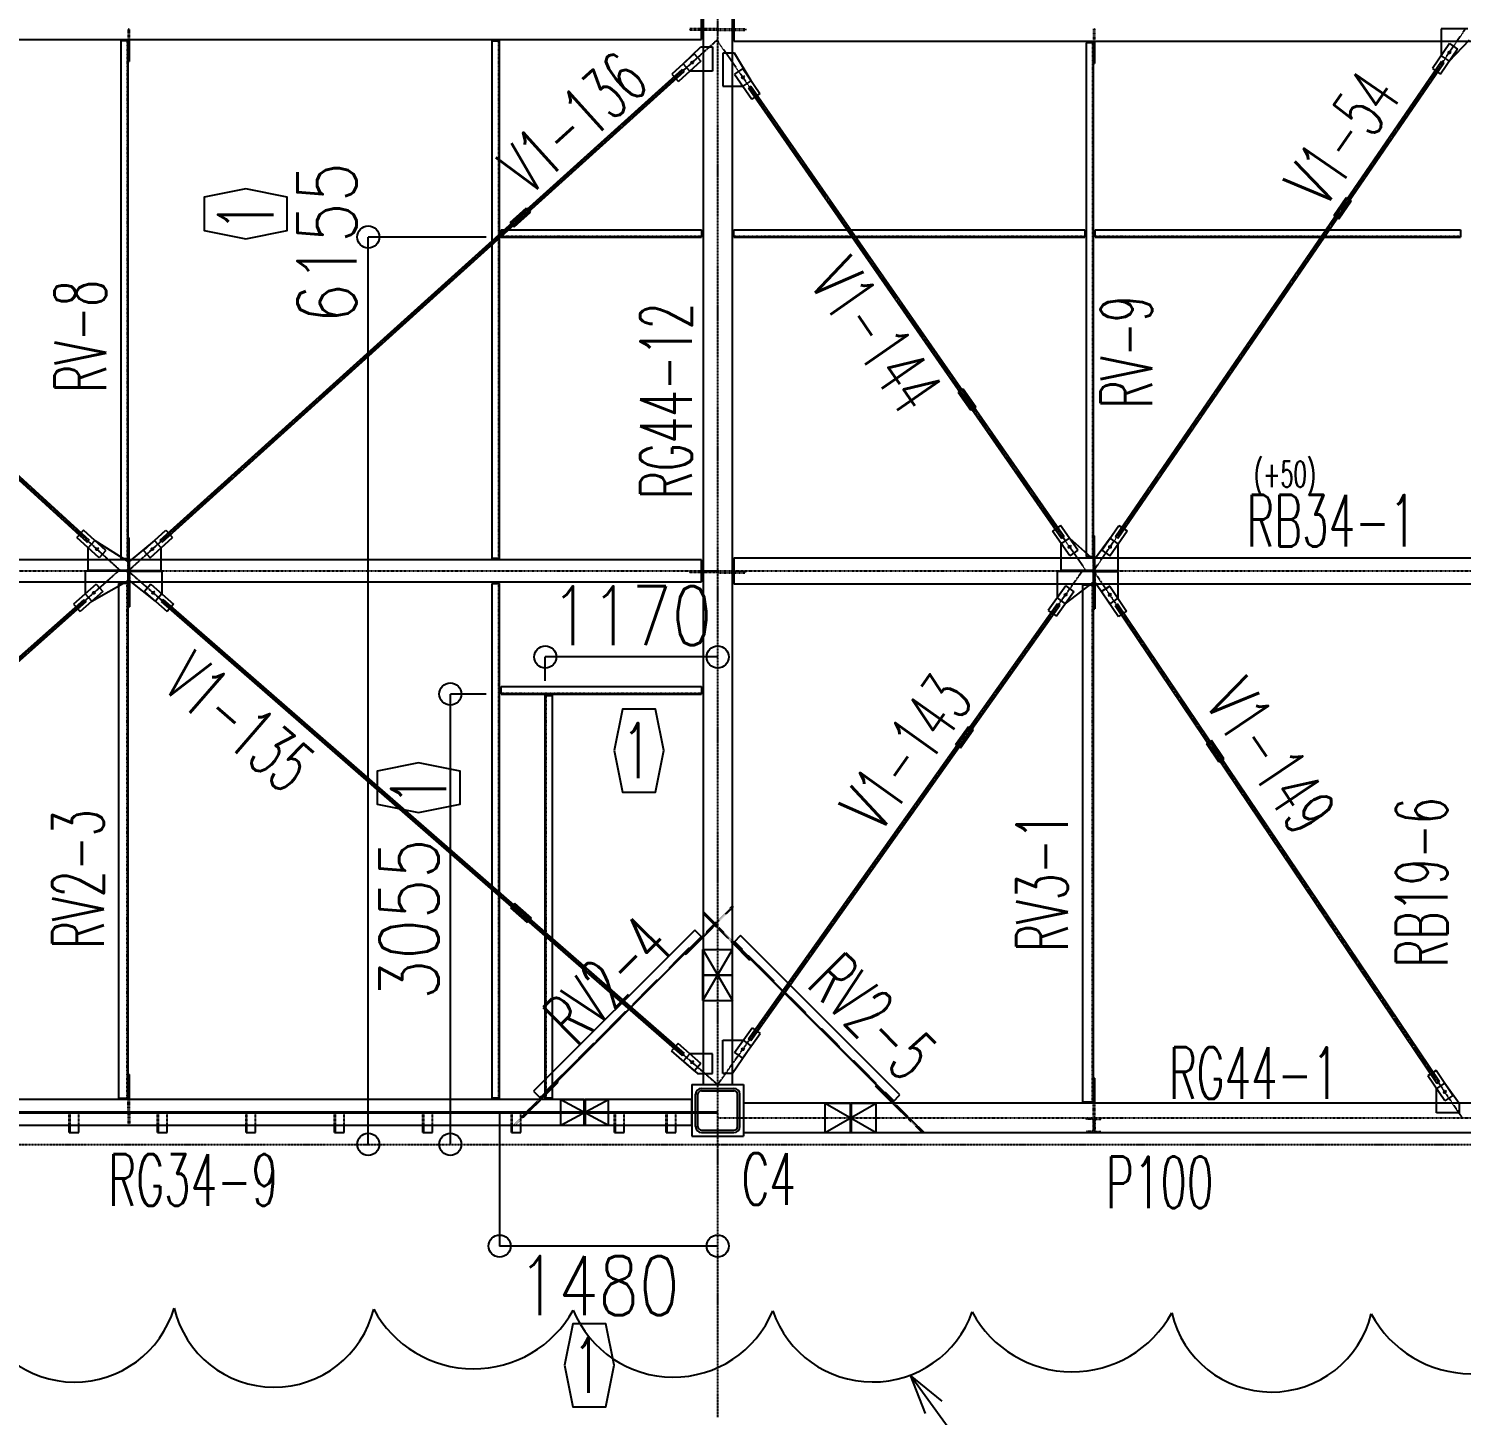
# Model space of a CAD drawing. Header units: millimetres. Extents: x -87051 to 180003, y -2961 to 97158.
# Drawn here: x 126189 to 135909, y 16512 to 25919 of the extents above; entities that cross this region are included whole.
import ezdxf
from ezdxf.enums import TextEntityAlignment as Align

# ---------------------------------------------------------------- set-up
doc = ezdxf.new("R2010")
doc.units = ezdxf.units.MM
doc.header["$LTSCALE"] = 0.2
doc.linetypes.add('CENTER', pattern=[2, 1.25, -0.25, 0.25, -0.25])
doc.linetypes.add('HIDDEN', pattern=[0.375, 0.25, -0.125])
doc.layers.add('梁側', color=7, linetype='Continuous')
doc.styles.get("Standard").update_dxf_attribs({"font": 'simplex.shx', "width": 0.8, "height": 700, "bigfont": 'extfont2.shx'})

msp = doc.modelspace()

# ---------------------------------------------------------------- linework, layer by layer
at = {"color": 8, "linetype": 'CENTER'}
for p, q in [((130863.9, 16500.6), (130863.9, 47350.6)), ((133413.9, 22240.6), (135938.9, 25920.6)), ((122863.9, 25846.1), (126813.9, 22240.6)), ((126863.9, 22240.6), (130863.9, 25846.1)), ((130863.9, 25833.6), (133363.9, 22240.6)), ((122863.9, 18755.6), (126798.9, 22240.6)), ((126863.9, 22240.6), (130863.9, 18755.6)), ((130863.9, 18755.6), (133338.9, 22240.6)), ((133413.9, 22240.6), (135914.4, 18530.1)), ((110913.9, 18350.6), (161113.9, 18350.6))]:
    msp.add_line(p, q, dxfattribs=at)
at = {"color": 8, "linetype": 'Continuous'}
for p, q in [((130764.4, 28695.6), (130764.4, 19501.4)), ((130963.4, 19501.4), (130963.4, 28695.6)), ((130754.4, 25846.1), (130754.4, 25995.1)), ((130973.4, 26007.6), (130973.4, 25833.6)), ((130764.4, 25917.9), (130754.4, 25917.9)), ((130764.4, 25908.9), (130754.4, 25908.9)), ((130963.4, 25917.6), (130973.4, 25917.6)), ((130963.4, 25908.6), (130973.4, 25908.6)), ((135953.9, 25917.6), (135771.5, 25917.6)), ((135771.5, 25917.6), (135771.5, 25735.9)), ((122973.4, 25846.1), (130754.4, 25846.1)), ((126863.9, 25836.1), (126813.9, 25836.1)), ((126813.9, 25836.1), (126813.9, 22325.1)), ((126863.9, 25846.1), (126863.9, 25836.1)), ((126863.9, 22325.1), (126863.9, 25836.1)), ((126863.9, 25836.1), (126863.9, 25696.1)), ((126869.9, 25846.1), (126869.9, 25836.1)), ((126869.9, 25836.1), (126869.9, 25696.1)), ((129333.9, 22325.1), (129333.9, 25836.1)), ((129333.9, 25836.1), (129383.9, 25836.1)), ((129383.9, 22325.1), (129383.9, 25836.1)), ((130630.5, 25680.9), (130749.4, 25796.1)), ((130749.4, 25796.1), (130829.4, 25796.1)), ((130829.4, 25796.1), (130829.4, 25631.1)), ((130973.4, 25833.6), (140954.4, 25833.6)), ((133413.9, 25823.6), (133363.9, 25823.6)), ((133363.9, 25823.6), (133363.9, 22337.6)), ((133413.9, 25833.6), (133413.9, 25823.6)), ((133413.9, 22337.6), (133413.9, 25823.6)), ((133413.9, 25823.6), (133413.9, 25683.6)), ((133419.9, 25833.6), (133419.9, 25823.6)), ((133419.9, 25823.6), (133419.9, 25683.6)), ((135828.1, 25818.4), (135712.1, 25649.3)), ((135883.3, 25780.5), (135767.4, 25611.4)), ((135837.4, 25768.2), (135817.4, 25748.2)), ((135817.4, 25758.2), (135837.4, 25758.2)), ((135826.8, 25698), (135963.9, 25843.6)), ((135827.4, 25768.2), (135827.4, 25748.2)), ((135828.1, 25818.4), (135883.3, 25780.5)), ((126863.9, 25696.1), (126869.9, 25696.1)), ((130704.8, 25747.8), (130552.5, 25610.6)), ((130749.6, 25698), (130597.4, 25560.8)), ((130675.4, 25631.1), (130630.5, 25680.9)), ((130700.1, 25699.4), (130680.1, 25679.4)), ((130680.1, 25689.4), (130700.1, 25689.4)), ((130690.1, 25699.4), (130690.1, 25679.4)), ((130704.8, 25747.8), (130749.6, 25698)), ((130898.4, 25753.6), (130898.4, 25528)), ((130978.4, 25753.6), (130898.4, 25753.6)), ((131090.7, 25566.3), (130978.4, 25753.6)), ((133413.9, 25683.6), (133419.9, 25683.6)), ((133562.4, 22474.7), (135773.9, 25697.9)), ((133578.8, 22463.4), (135790.4, 25686.6)), ((135771.5, 25735.9), (135826.8, 25698)), ((135773.9, 25697.9), (135790.4, 25686.6)), ((123090.5, 25625.7), (126586.3, 22434.8)), ((123104, 25640.5), (126599.8, 22449.6)), ((127080.8, 22449.6), (130624, 25643.3)), ((127094.2, 22434.7), (130637.3, 25628.5)), ((130552.5, 25610.6), (130597.4, 25560.8)), ((130624, 25643.3), (130637.3, 25628.5)), ((130829.4, 25631.1), (130675.4, 25631.1)), ((131033.6, 25648.4), (130978.6, 25610.1)), ((130978.6, 25610.1), (131095.7, 25441.8)), ((131044.7, 25598.2), (131024.7, 25578.2)), ((131024.7, 25588.2), (131044.7, 25588.2)), ((131033.6, 25648.4), (131150.7, 25480.1)), ((131034.7, 25598.2), (131034.7, 25578.2)), ((131035.7, 25528), (131090.7, 25566.3)), ((135712.1, 25649.3), (135767.4, 25611.4)), ((130898.4, 25528), (131035.7, 25528)), ((131088.6, 25528.2), (131072.1, 25516.8)), ((131072.1, 25516.8), (133196.9, 22463.1)), ((131088.6, 25528.2), (133213.3, 22474.5)), ((131150.7, 25480.1), (131095.7, 25441.8)), ((129456, 24604), (129567.4, 24704.4)), ((129567.4, 24704.4), (129594.2, 24674.7)), ((135043.6, 24651.1), (135128.4, 24774.8)), ((135076.6, 24628.5), (135161.4, 24752.2)), ((135128.4, 24774.8), (135161.4, 24752.2)), ((129456, 24604), (129482.8, 24574.3)), ((129482.8, 24574.3), (129594.2, 24674.7)), ((135043.6, 24651.1), (135076.6, 24628.5)), ((128492.6, 18350.6), (128492.6, 24505.6)), ((129293.9, 24505.6), (128492.6, 24505.6)), ((129393.9, 24555.6), (130754.4, 24555.6)), ((129393.9, 24505.6), (129393.9, 24555.6)), ((129393.9, 24505.6), (130754.4, 24505.6)), ((130754.4, 24555.6), (130754.4, 24505.6)), ((130973.4, 24555.6), (133353.9, 24555.6)), ((130973.4, 24505.6), (130973.4, 24555.6)), ((130973.4, 24505.6), (133353.9, 24505.6)), ((133353.9, 24555.6), (133353.9, 24505.6)), ((133423.9, 24555.6), (135903.9, 24555.6)), ((133423.9, 24505.6), (133423.9, 24555.6)), ((133423.9, 24505.6), (135903.9, 24505.6)), ((135903.9, 24555.6), (135903.9, 24505.6)), ((132528.5, 23476.2), (132495.7, 23453.4)), ((132495.7, 23453.4), (132581.3, 23330.3)), ((132528.5, 23476.2), (132614.2, 23353.1)), ((132614.2, 23353.1), (132581.3, 23330.3)), ((126560.2, 22517.5), (126515.1, 22468)), ((126666.5, 22329.8), (126515.1, 22468)), ((126711.6, 22379.3), (126560.2, 22517.5)), ((126863.9, 22325.1), (126863.9, 22465.1)), ((126863.9, 22465.1), (126869.9, 22465.1)), ((126869.9, 22325.1), (126869.9, 22465.1)), ((126968.5, 22380), (127120.7, 22517.2)), ((127013.3, 22330.2), (127165.6, 22467.5)), ((127120.7, 22517.2), (127165.6, 22467.5)), ((133189.8, 22549.5), (133134.8, 22511.2)), ((133251.9, 22343), (133134.8, 22511.2)), ((133306.9, 22381.2), (133189.8, 22549.5)), ((133194.7, 22425.1), (133249.7, 22463.3)), ((133196.9, 22463.1), (133213.3, 22474.5)), ((133249.7, 22463.3), (133413.9, 22317.6)), ((133413.9, 22337.6), (133413.9, 22477.6)), ((133413.9, 22477.6), (133419.9, 22477.6)), ((133419.9, 22337.6), (133419.9, 22477.6)), ((133526, 22463.2), (133419.9, 22317.6)), ((133469.4, 22380.8), (133585.4, 22549.8)), ((133524.7, 22342.9), (133640.7, 22511.9)), ((133581.3, 22425.3), (133526, 22463.2)), ((133578.8, 22463.4), (133562.4, 22474.7)), ((133585.4, 22549.8), (133640.7, 22511.9)), ((126586.3, 22434.8), (126599.8, 22449.6)), ((126592.6, 22397.2), (126637.8, 22446.7)), ((126592.6, 22243.4), (126592.6, 22397.2)), ((126637.8, 22446.7), (126863.9, 22305.1)), ((126662.1, 22398.3), (126642.1, 22378.3)), ((126642.1, 22388.3), (126662.1, 22388.3)), ((126652.1, 22398.3), (126652.1, 22378.3)), ((126711.6, 22379.3), (126666.5, 22329.8)), ((127042.8, 22446.9), (126869.9, 22305.1)), ((126968.5, 22380), (127013.3, 22330.2)), ((127038, 22398.6), (127018, 22378.6)), ((127018, 22388.6), (127038, 22388.6)), ((127028, 22398.6), (127028, 22378.6)), ((127087.6, 22397.2), (127042.8, 22446.9)), ((127094.2, 22434.7), (127080.8, 22449.6)), ((127087.6, 22243.4), (127087.6, 22397.2)), ((133194.7, 22243.6), (133194.7, 22425.1)), ((133260.8, 22413.1), (133240.8, 22393.1)), ((133240.8, 22403.1), (133260.8, 22403.1)), ((133250.8, 22413.1), (133250.8, 22393.1)), ((133306.9, 22381.2), (133251.9, 22343)), ((133469.4, 22380.8), (133524.7, 22342.9)), ((133535.3, 22413.1), (133515.3, 22393.1)), ((133515.3, 22403.1), (133535.3, 22403.1)), ((133525.3, 22413.1), (133525.3, 22393.1)), ((133581.3, 22243.6), (133581.3, 22425.3)), ((130754.4, 22315.1), (122973.4, 22315.1)), ((126813.9, 22325.1), (126863.9, 22325.1)), ((126863.9, 22315.1), (126863.9, 22325.1)), ((126863.9, 22305.1), (126863.9, 22253.4)), ((126869.9, 22315.1), (126869.9, 22325.1)), ((126869.9, 22305.1), (126869.9, 22253.4)), ((129383.9, 22325.1), (129333.9, 22325.1)), ((130754.4, 22166.1), (130754.4, 22315.1)), ((130973.4, 22327.6), (130973.4, 22153.6)), ((140954.4, 22327.6), (130973.4, 22327.6)), ((133363.9, 22337.6), (133413.9, 22337.6)), ((133413.9, 22327.6), (133413.9, 22337.6)), ((133413.9, 22317.6), (133413.9, 22253.6)), ((133419.9, 22327.6), (133419.9, 22337.6)), ((133419.9, 22317.6), (133419.9, 22253.6)), ((122973.4, 22166.1), (130754.4, 22166.1)), ((126853.9, 22237.9), (126572.3, 22237.9)), ((126572.3, 22237.9), (126572.3, 22084.7)), ((126853.9, 22243.4), (126592.6, 22243.4)), ((126616.7, 22034.5), (126863.9, 22176.1)), ((126853.9, 22243.4), (126863.9, 22253.4)), ((126853.9, 22237.9), (126863.9, 22227.9)), ((126863.9, 22176.1), (126863.9, 22227.9)), ((126863.9, 22166.1), (126863.9, 22156.1)), ((126879.9, 22243.4), (126869.9, 22253.4)), ((126882.9, 22237.9), (126872.9, 22227.9)), ((126872.9, 22176.1), (126872.9, 22227.9)), ((127049.2, 22034.7), (126872.9, 22176.1)), ((126872.9, 22166.1), (126872.9, 22156.1)), ((126879.9, 22243.4), (127087.6, 22243.4)), ((126882.9, 22237.9), (127093.2, 22237.9)), ((127093.2, 22237.9), (127093.2, 22085.2)), ((130764.4, 22237.9), (130754.4, 22237.9)), ((130764.4, 22228.9), (130754.4, 22228.9)), ((130963.4, 22237.6), (130973.4, 22237.6)), ((130963.4, 22228.6), (130973.4, 22228.6)), ((133403.9, 22237.6), (133167.4, 22237.6)), ((133167.4, 22237.6), (133167.4, 22057)), ((133403.9, 22243.6), (133194.7, 22243.6)), ((133222, 22018.2), (133413.9, 22163.6)), ((133403.9, 22243.6), (133413.9, 22253.6)), ((133403.9, 22237.6), (133413.9, 22227.6)), ((133413.9, 22163.6), (133413.9, 22227.6)), ((133429.9, 22243.6), (133419.9, 22253.6)), ((133432.9, 22237.6), (133422.9, 22227.6)), ((133422.9, 22163.6), (133422.9, 22227.6)), ((133523.6, 22017.9), (133422.9, 22163.6)), ((133429.9, 22243.6), (133581.3, 22243.6)), ((133432.9, 22237.6), (133579.1, 22237.6)), ((133579.1, 22237.6), (133579.1, 22055.3)), ((126647.2, 22151), (126493.7, 22015.1)), ((126691.6, 22100.8), (126538.1, 21964.9)), ((126572.3, 22084.7), (126616.7, 22034.5)), ((126641.9, 22102.8), (126621.9, 22082.8)), ((126621.9, 22092.8), (126641.9, 22092.8)), ((126631.9, 22102.8), (126631.9, 22082.8)), ((126647.2, 22151), (126691.6, 22100.8)), ((126863.9, 22156.1), (126798.9, 22156.1)), ((126798.9, 22156.1), (126798.9, 18664.6)), ((126863.9, 18664.6), (126863.9, 22156.1)), ((126863.9, 22156.1), (126863.9, 21996.1)), ((126872.9, 22156.1), (126872.9, 21996.1)), ((127017.8, 22150.9), (126973.8, 22100.4)), ((126973.8, 22100.4), (127128.4, 21965.7)), ((127017.8, 22150.9), (127172.4, 22016.2)), ((127043.5, 22102.8), (127023.5, 22082.8)), ((127023.5, 22092.8), (127043.5, 22092.8)), ((127033.5, 22102.8), (127033.5, 22082.8)), ((127093.2, 22085.2), (127049.2, 22034.7)), ((129333.9, 18664.6), (129333.9, 22156.1)), ((129333.9, 22156.1), (129383.9, 22156.1)), ((129383.9, 18664.6), (129383.9, 22156.1)), ((130973.4, 22153.6), (140954.4, 22153.6)), ((133225.3, 22138.5), (133106.6, 21971.4)), ((133279.9, 22099.7), (133161.2, 21932.6)), ((133233.7, 22088.4), (133213.7, 22068.4)), ((133213.7, 22078.4), (133233.7, 22078.4)), ((133223.7, 22088.4), (133223.7, 22068.4)), ((133225.3, 22138.5), (133279.9, 22099.7)), ((133413.9, 22143.6), (133338.9, 22143.6)), ((133338.9, 22143.6), (133338.9, 18639.6)), ((133413.9, 22153.6), (133413.9, 22143.6)), ((133413.9, 18639.6), (133413.9, 22143.6)), ((133413.9, 22143.6), (133413.9, 21983.6)), ((133422.9, 22153.6), (133422.9, 22143.6)), ((133422.9, 22143.6), (133422.9, 21983.6)), ((133523.3, 22138.3), (133467.7, 22100.8)), ((133467.7, 22100.8), (133582.3, 21930.8)), ((133533.4, 22088.1), (133513.4, 22068.1)), ((133513.4, 22078.1), (133533.4, 22078.1)), ((133523.3, 22138.3), (133637.8, 21968.3)), ((133523.4, 22088.1), (133523.4, 22068.1)), ((123091.6, 18970.6), (126565.4, 22047.2)), ((123104.8, 18955.7), (126578.7, 22032.2)), ((126493.7, 22015.1), (126538.1, 21964.9)), ((126565.4, 22047.2), (126578.7, 22032.2)), ((126863.9, 21996.1), (126872.9, 21996.1)), ((127100.4, 22047.8), (127087.3, 22032.7)), ((127087.3, 22032.7), (130622.8, 18952.4)), ((127100.4, 22047.8), (130636, 18967.5)), ((127172.4, 22016.2), (127128.4, 21965.7)), ((131072.9, 19067.1), (133169.2, 22018.9)), ((131089.2, 19055.6), (133185.5, 22007.4)), ((133106.6, 21971.4), (133161.2, 21932.6)), ((133167.4, 22057), (133222, 22018.2)), ((133169.2, 22018.9), (133185.5, 22007.4)), ((133413.9, 21983.6), (133422.9, 21983.6)), ((133579.1, 22055.3), (133523.6, 22017.9)), ((133576.4, 22017.3), (133559.8, 22006.1)), ((133559.8, 22006.1), (135743.5, 18765.8)), ((133576.4, 22017.3), (135760.1, 18777)), ((133637.8, 21968.3), (133582.3, 21930.8)), ((130863.9, 21657), (129693.9, 21657)), ((129693.9, 21495.6), (129693.9, 21657)), ((129049.9, 18350.6), (129049.9, 21405.6)), ((129293.9, 21405.6), (129049.9, 21405.6)), ((129393.9, 21455.6), (130754.4, 21455.6)), ((129393.9, 21405.6), (129393.9, 21455.6)), ((129393.9, 21405.6), (130754.4, 21405.6)), ((129693.9, 18664.6), (129693.9, 21395.6)), ((129693.9, 21395.6), (129743.9, 21395.6)), ((129743.9, 18664.6), (129743.9, 21395.6)), ((130754.4, 21455.6), (130754.4, 21405.6)), ((132477.7, 21062.5), (132564.5, 21184.8)), ((132510.3, 21039.4), (132597.2, 21161.7)), ((132564.5, 21184.8), (132597.2, 21161.7)), ((132477.7, 21062.5), (132510.3, 21039.4)), ((134213.9, 21089.3), (134180.7, 21067)), ((134264.5, 20942.6), (134180.7, 21067)), ((134297.7, 20964.9), (134213.9, 21089.3)), ((134297.7, 20964.9), (134264.5, 20942.6)), ((129484.1, 19984.3), (129457.8, 19954.1)), ((129457.8, 19954.1), (129570.9, 19855.6)), ((129484.1, 19984.3), (129597.2, 19885.7)), ((129597.2, 19885.7), (129570.9, 19855.6)), ((130708.4, 19804.1), (129614.9, 18710.6)), ((129660.9, 18664.6), (130754.4, 19758.1)), ((130754.4, 19758.1), (130641.2, 19645)), ((130760.8, 19751.8), (130647.6, 19638.6)), ((130754.4, 19758.1), (130708.4, 19804.1)), ((130764.4, 19768.1), (130754.4, 19758.1)), ((130764.4, 19755.4), (130760.8, 19751.8)), ((131019.3, 19766.6), (130973.4, 19720.6)), ((132100.3, 18685.6), (131019.3, 19766.6)), ((130641.2, 19645), (130647.6, 19638.6)), ((130763.9, 19671.4), (130963.9, 19671.4)), ((130763.9, 19326.4), (130763.9, 19671.4)), ((130763.9, 19326.4), (130963.9, 19671.4)), ((130763.9, 19671.4), (130963.9, 19326.4)), ((130963.4, 19730.6), (130973.4, 19720.6)), ((130963.4, 19717.9), (130967, 19714.3)), ((130963.9, 19326.4), (130963.9, 19671.4)), ((130967, 19714.3), (131080.2, 19601.1)), ((130973.4, 19720.6), (132054.4, 18639.6)), ((130973.4, 19720.6), (131086.5, 19607.5)), ((131086.5, 19607.5), (131080.2, 19601.1)), ((130764.4, 19501.4), (130963.4, 19501.4)), ((130963.4, 19496.4), (130764.4, 19496.4)), ((130764.4, 19496.4), (130764.4, 18755.6)), ((130963.4, 18755.6), (130963.4, 19496.4)), ((130763.9, 19326.4), (130963.9, 19326.4)), ((130898.4, 18830.6), (130898.4, 19056.3)), ((130898.4, 19056.3), (131036.3, 19056.3)), ((130978.4, 18974.8), (131097.1, 19141.9)), ((131033.1, 18936), (131151.8, 19103.1)), ((131036.3, 19056.3), (131091, 19017.5)), ((131089.2, 19055.6), (131072.9, 19067.1)), ((131097.1, 19141.9), (131151.8, 19103.1)), ((130594.9, 19034.4), (130550.8, 18983.9)), ((130705.4, 18849.3), (130550.8, 18983.9)), ((130749.4, 18899.8), (130594.9, 19034.4)), ((130622.8, 18952.4), (130636, 18967.5)), ((130674, 18965.5), (130630, 18914.9)), ((130829.4, 18965.5), (130674, 18965.5)), ((130829.4, 18830.6), (130829.4, 18965.5)), ((131091, 19017.5), (130963.4, 18830.6)), ((130978.4, 18974.8), (131033.1, 18936)), ((131044.7, 19006.1), (131024.7, 18986.1)), ((131024.7, 18996.1), (131044.7, 18996.1)), ((131034.7, 19006.1), (131034.7, 18986.1)), ((130630, 18914.9), (130726.8, 18830.6)), ((130699.7, 18917.4), (130679.7, 18897.4)), ((130679.7, 18907.4), (130699.7, 18907.4)), ((130689.7, 18917.4), (130689.7, 18897.4)), ((130749.4, 18899.8), (130705.4, 18849.3)), ((126863.9, 18664.6), (126863.9, 18824.6)), ((126863.9, 18824.6), (126872.9, 18824.6)), ((126872.9, 18664.6), (126872.9, 18824.6)), ((129660.9, 18664.6), (129774, 18777.8)), ((129667.3, 18658.3), (129780.4, 18771.4)), ((129774, 18777.8), (129780.4, 18771.4)), ((130726.8, 18830.6), (130829.4, 18830.6)), ((130963.4, 18830.6), (130898.4, 18830.6)), ((133413.9, 18639.6), (133413.9, 18799.6)), ((133413.9, 18799.6), (133422.9, 18799.6)), ((133422.9, 18639.6), (133422.9, 18799.6)), ((135737.6, 18852.4), (135682.1, 18814.9)), ((135796.6, 18644.9), (135682.1, 18814.9)), ((135852.2, 18682.3), (135737.6, 18852.4)), ((135740.7, 18727.8), (135796.3, 18765.3)), ((135743.5, 18765.8), (135760.1, 18777)), ((135796.3, 18765.3), (135894.4, 18629.6)), ((126798.9, 18664.6), (126863.9, 18664.6)), ((126863.9, 18654.6), (126863.9, 18664.6)), ((126872.9, 18654.6), (126872.9, 18664.6)), ((129383.9, 18664.6), (129333.9, 18664.6)), ((129614.9, 18710.6), (129660.9, 18664.6)), ((129650.9, 18654.6), (129660.9, 18664.6)), ((129743.9, 18664.6), (129693.9, 18664.6)), ((130688.9, 18755.6), (131038.9, 18755.6)), ((130688.9, 18755.6), (130688.9, 18405.6)), ((130713.9, 18470.6), (130713.9, 18690.6)), ((130729.9, 18470.6), (130729.9, 18690.6)), ((130753.9, 18730.6), (130973.9, 18730.6)), ((130753.9, 18714.6), (130973.9, 18714.6)), ((130764.4, 18755.6), (130963.4, 18755.6)), ((130997.9, 18470.6), (130997.9, 18690.6)), ((131013.9, 18470.6), (131013.9, 18690.6)), ((131038.9, 18755.6), (131038.9, 18405.6)), ((131941.2, 18752.8), (131934.9, 18746.4)), ((132048, 18633.3), (131934.9, 18746.4)), ((132054.4, 18639.6), (131941.2, 18752.8)), ((132054.4, 18639.6), (132100.3, 18685.6)), ((135740.7, 18564.6), (135740.7, 18727.8)), ((135806.5, 18715.1), (135786.5, 18695.1)), ((135786.5, 18705.1), (135806.5, 18705.1)), ((135796.5, 18715.1), (135796.5, 18695.1)), ((135852.2, 18682.3), (135796.6, 18644.9)), ((122863.9, 18570.6), (130863.9, 18570.6)), ((129958.9, 18654.6), (123768.9, 18654.6)), ((129663.6, 18654.6), (129667.3, 18658.3)), ((129798.9, 18655.1), (130123.9, 18655.1)), ((129798.9, 18480.1), (129798.9, 18655.1)), ((129798.9, 18480.1), (130123.9, 18655.1)), ((129798.9, 18655.1), (130123.9, 18480.1)), ((129958.9, 18480.6), (129958.9, 18654.6)), ((129963.9, 18654.6), (129963.9, 18480.6)), ((130688.9, 18654.6), (129963.9, 18654.6)), ((130123.9, 18480.1), (130123.9, 18655.1)), ((130688.9, 18480.6), (130688.9, 18654.6)), ((131038.9, 18629.6), (131038.9, 18430.6)), ((131763.9, 18629.6), (131038.9, 18629.6)), ((131593.9, 18630.1), (131938.9, 18630.1)), ((131593.9, 18430.1), (131593.9, 18630.1)), ((131593.9, 18430.1), (131938.9, 18630.1)), ((131593.9, 18630.1), (131938.9, 18430.1)), ((131763.9, 18430.6), (131763.9, 18629.6)), ((131768.9, 18629.6), (131768.9, 18430.6)), ((140158.9, 18629.6), (131768.9, 18629.6)), ((131938.9, 18430.1), (131938.9, 18630.1)), ((132051.7, 18629.6), (132048, 18633.3)), ((132064.4, 18629.6), (132054.4, 18639.6)), ((133338.9, 18639.6), (133413.9, 18639.6)), ((133413.9, 18629.6), (133413.9, 18639.6)), ((133422.9, 18629.6), (133422.9, 18639.6)), ((135894.4, 18629.6), (135894.4, 18564.6)), ((122863.9, 18564.6), (130863.9, 18564.6)), ((123768.9, 18480.6), (129958.9, 18480.6)), ((126463.9, 18430.6), (126463.9, 18480.6)), ((126469.9, 18430.6), (126469.9, 18480.6)), ((126528.9, 18430.6), (126528.9, 18480.6)), ((127063.9, 18430.6), (127063.9, 18480.6)), ((127069.9, 18430.6), (127069.9, 18480.6)), ((127128.9, 18430.6), (127128.9, 18480.6)), ((127663.9, 18430.6), (127663.9, 18480.6)), ((127669.9, 18430.6), (127669.9, 18480.6)), ((127728.9, 18430.6), (127728.9, 18480.6)), ((128263.9, 18430.6), (128263.9, 18480.6)), ((128269.9, 18430.6), (128269.9, 18480.6)), ((128328.9, 18430.6), (128328.9, 18480.6)), ((128863.9, 18430.6), (128863.9, 18480.6)), ((128869.9, 18430.6), (128869.9, 18480.6)), ((128928.9, 18430.6), (128928.9, 18480.6)), ((129383.9, 18564.6), (129383.9, 17660.6)), ((129463.9, 18430.6), (129463.9, 18480.6)), ((129469.9, 18430.6), (129469.9, 18480.6)), ((129528.9, 18430.6), (129528.9, 18480.6)), ((129798.9, 18480.1), (130123.9, 18480.1)), ((129963.9, 18480.6), (130688.9, 18480.6)), ((130163.9, 18430.6), (130163.9, 18480.6)), ((130169.9, 18430.6), (130169.9, 18480.6)), ((130228.9, 18430.6), (130228.9, 18480.6)), ((130513.9, 18430.6), (130513.9, 18480.6)), ((130519.9, 18430.6), (130519.9, 18480.6)), ((130578.9, 18430.6), (130578.9, 18480.6)), ((135894.4, 18564.6), (135740.7, 18564.6)), ((126463.9, 18430.6), (126528.9, 18430.6)), ((127063.9, 18430.6), (127128.9, 18430.6)), ((127663.9, 18430.6), (127728.9, 18430.6)), ((128263.9, 18430.6), (128328.9, 18430.6)), ((128863.9, 18430.6), (128928.9, 18430.6)), ((129463.9, 18430.6), (129528.9, 18430.6)), ((130163.9, 18430.6), (130228.9, 18430.6)), ((130513.9, 18430.6), (130578.9, 18430.6)), ((130688.9, 18405.6), (131038.9, 18405.6)), ((130753.9, 18446.6), (130973.9, 18446.6)), ((130753.9, 18430.6), (130973.9, 18430.6)), ((131038.9, 18430.6), (131763.9, 18430.6)), ((131593.9, 18430.1), (131938.9, 18430.1)), ((131768.9, 18430.6), (140158.9, 18430.6)), ((130863.9, 17660.6), (129383.9, 17660.6)), ((132387.4, 16609.3), (132169.5, 16785.2)), ((132169.5, 16785.2), (132270.3, 16523.9)), ((133083.7, 15531.2), (132169.5, 16785.2))]:
    msp.add_line(p, q, dxfattribs=at)
at = {"color": 8, "linetype": 'HIDDEN'}
for p, q in [((126863.9, 25917.9), (126863.9, 25846.1)), ((126863.9, 25917.9), (126869.9, 25917.9)), ((126869.9, 25917.9), (126869.9, 25846.1)), ((130754.4, 25917.9), (130674.4, 25917.9)), ((130674.4, 25917.9), (130674.4, 25908.9)), ((130754.4, 25908.9), (130674.4, 25908.9)), ((130859.9, 25917.9), (130764.4, 25917.9)), ((130859.9, 25908.9), (130764.4, 25908.9)), ((130859.9, 25917.9), (130859.9, 25908.9)), ((130867.9, 25917.6), (130963.4, 25917.6)), ((130867.9, 25917.6), (130867.9, 25908.6)), ((130867.9, 25908.6), (130963.4, 25908.6)), ((130973.4, 25917.6), (131053.4, 25917.6)), ((130973.4, 25908.6), (131053.4, 25908.6)), ((131053.4, 25917.6), (131053.4, 25908.6)), ((133413.9, 25917.6), (133413.9, 25833.6)), ((133413.9, 25917.6), (133419.9, 25917.6)), ((133419.9, 25917.6), (133419.9, 25833.6)), ((126858.9, 22325.1), (126858.9, 25836.1)), ((129378.9, 22325.1), (129378.9, 25836.1)), ((133408.9, 22337.6), (133408.9, 25823.6)), ((129393.9, 24510.6), (130754.4, 24510.6)), ((130973.4, 24510.6), (133353.9, 24510.6)), ((133423.9, 24510.6), (135903.9, 24510.6)), ((126863.9, 22243.4), (126863.9, 22315.1)), ((126869.9, 22243.4), (126869.9, 22315.1)), ((133413.9, 22243.6), (133413.9, 22327.6)), ((133419.9, 22243.6), (133419.9, 22327.6)), ((122863.9, 22240.6), (130863.9, 22240.6)), ((126863.9, 22243.4), (126869.9, 22243.4)), ((126863.9, 22237.9), (126863.9, 22166.1)), ((126863.9, 22237.9), (126872.9, 22237.9)), ((126872.9, 22237.9), (126872.9, 22166.1)), ((130754.4, 22237.9), (130674.4, 22237.9)), ((130674.4, 22237.9), (130674.4, 22228.9)), ((130754.4, 22228.9), (130674.4, 22228.9)), ((130859.9, 22237.9), (130764.4, 22237.9)), ((130859.9, 22228.9), (130764.4, 22228.9)), ((130859.9, 22237.9), (130859.9, 22228.9)), ((130863.9, 22240.6), (141063.9, 22240.6)), ((130867.9, 22237.6), (130963.4, 22237.6)), ((130867.9, 22237.6), (130867.9, 22228.6)), ((130867.9, 22228.6), (130963.4, 22228.6)), ((130973.4, 22237.6), (131053.4, 22237.6)), ((130973.4, 22228.6), (131053.4, 22228.6)), ((131053.4, 22237.6), (131053.4, 22228.6)), ((133413.9, 22243.6), (133419.9, 22243.6)), ((133413.9, 22237.6), (133413.9, 22153.6)), ((133413.9, 22237.6), (133422.9, 22237.6)), ((133422.9, 22237.6), (133422.9, 22153.6)), ((126857.4, 18664.6), (126857.4, 22156.1)), ((129378.9, 18664.6), (129378.9, 22156.1)), ((133406.4, 18639.6), (133406.4, 22143.6)), ((129393.9, 21410.6), (130754.4, 21410.6)), ((129698.9, 18664.6), (129698.9, 21395.6)), ((130859.9, 19834.1), (130764.4, 19929.6)), ((130764.4, 19929.6), (130764.4, 19916.9)), ((130867.9, 19871.6), (130963.4, 19967.1)), ((130867.9, 19858.9), (130963.4, 19954.4)), ((130963.4, 19967.1), (130963.4, 19954.4)), ((130859.9, 19821.4), (130764.4, 19916.9)), ((130853.5, 19857.2), (130764.4, 19768.1)), ((130859.9, 19850.9), (130764.4, 19755.4)), ((130853.5, 19857.2), (130859.9, 19850.9)), ((130859.9, 19834.1), (130859.9, 19821.4)), ((130867.9, 19871.6), (130867.9, 19858.9)), ((129656.3, 18669.2), (130749.8, 19762.7)), ((130874.2, 19819.7), (130867.9, 19813.4)), ((130867.9, 19813.4), (130963.4, 19717.9)), ((130874.2, 19819.7), (130963.4, 19730.6)), ((130978, 19725.2), (132059, 18644.2)), ((122863.9, 18567.6), (130863.9, 18567.6)), ((126863.9, 18570.6), (126863.9, 18654.6)), ((126863.9, 18570.6), (126872.9, 18570.6)), ((126872.9, 18570.6), (126872.9, 18654.6)), ((129573.3, 18577), (129650.9, 18654.6)), ((129573.3, 18577), (129579.6, 18570.6)), ((129579.6, 18570.6), (129663.6, 18654.6)), ((132147.2, 18534.1), (132051.7, 18629.6)), ((132153.5, 18540.5), (132064.4, 18629.6)), ((133413.9, 18534.1), (133413.9, 18629.6)), ((133422.9, 18534.1), (133422.9, 18629.6)), ((126463.9, 18480.6), (126463.9, 18564.6)), ((126469.9, 18480.6), (126469.9, 18564.6)), ((126528.9, 18480.6), (126528.9, 18564.6)), ((126863.9, 18564.6), (126863.9, 18480.6)), ((126863.9, 18564.6), (126872.9, 18564.6)), ((126863.9, 18480.6), (126872.9, 18480.6)), ((126872.9, 18564.6), (126872.9, 18480.6)), ((127063.9, 18480.6), (127063.9, 18564.6)), ((127069.9, 18480.6), (127069.9, 18564.6)), ((127128.9, 18480.6), (127128.9, 18564.6)), ((127663.9, 18480.6), (127663.9, 18564.6)), ((127669.9, 18480.6), (127669.9, 18564.6)), ((127728.9, 18480.6), (127728.9, 18564.6)), ((128263.9, 18480.6), (128263.9, 18564.6)), ((128269.9, 18480.6), (128269.9, 18564.6)), ((128328.9, 18480.6), (128328.9, 18564.6)), ((128863.9, 18480.6), (128863.9, 18564.6)), ((128869.9, 18480.6), (128869.9, 18564.6)), ((128928.9, 18480.6), (128928.9, 18564.6)), ((129463.9, 18480.6), (129463.9, 18564.6)), ((129469.9, 18480.6), (129469.9, 18564.6)), ((129560.9, 18564.6), (129476.9, 18480.6)), ((129476.9, 18480.6), (129489.6, 18480.6)), ((129573.6, 18564.6), (129489.6, 18480.6)), ((129528.9, 18480.6), (129528.9, 18564.6)), ((129560.9, 18564.6), (129573.6, 18564.6)), ((130163.9, 18480.6), (130163.9, 18564.6)), ((130169.9, 18480.6), (130169.9, 18564.6)), ((130228.9, 18480.6), (130228.9, 18564.6)), ((130513.9, 18480.6), (130513.9, 18564.6)), ((130519.9, 18480.6), (130519.9, 18564.6)), ((130578.9, 18480.6), (130578.9, 18564.6)), ((130863.9, 18530.1), (141063.9, 18530.1)), ((132153.5, 18540.5), (132147.2, 18534.1)), ((132155.2, 18526.1), (132250.7, 18430.6)), ((132167.9, 18526.1), (132155.2, 18526.1)), ((132167.9, 18526.1), (132263.4, 18430.6)), ((133363.9, 18530.6), (133463.9, 18530.6)), ((133363.9, 18522.6), (133363.9, 18530.6)), ((133402.9, 18522.6), (133363.9, 18522.6)), ((133410.9, 18514.6), (133410.9, 18446.6)), ((133413.9, 18534.1), (133422.9, 18534.1)), ((133413.9, 18526.1), (133413.9, 18430.6)), ((133413.9, 18526.1), (133422.9, 18526.1)), ((133416.9, 18514.6), (133416.9, 18446.6)), ((133422.9, 18526.1), (133422.9, 18430.6)), ((133424.9, 18522.6), (133463.9, 18522.6)), ((133463.9, 18522.6), (133463.9, 18530.6)), ((132263.4, 18430.6), (132250.7, 18430.6)), ((133363.9, 18438.6), (133363.9, 18430.6)), ((133402.9, 18438.6), (133363.9, 18438.6)), ((133363.9, 18430.6), (133463.9, 18430.6)), ((133413.9, 18430.6), (133422.9, 18430.6)), ((133424.9, 18438.6), (133463.9, 18438.6)), ((133463.9, 18438.6), (133463.9, 18430.6))]:
    msp.add_line(p, q, dxfattribs=at)
at = {"color": 8, "linetype": 'Continuous'}
for centre, radius in [((135827.4, 25758.2), 6.7), ((130690.1, 25689.4), 6.7), ((131034.7, 25588.2), 6.7), ((128492.6, 24505.6), 75), ((126652.1, 22388.3), 6.7), ((127028, 22388.6), 6.7), ((133250.8, 22403.1), 6.7), ((133525.3, 22403.1), 6.7), ((126631.9, 22092.8), 6.7), ((127033.5, 22092.8), 6.7), ((133223.7, 22078.4), 6.7), ((133523.4, 22078.1), 6.7), ((129693.9, 21657), 75), ((130863.9, 21657), 75), ((129049.9, 21405.6), 75), ((131034.7, 18996.1), 6.7), ((130689.7, 18907.4), 6.7), ((135796.5, 18705.1), 6.7), ((128492.6, 18350.6), 75), ((129049.9, 18350.6), 75), ((129383.9, 17660.6), 75), ((130863.9, 17660.6), 75)]:
    msp.add_circle(centre, radius, dxfattribs=at)
for centre, radius, start, end in [((130753.9, 18690.6), 40, 90, 180), ((130753.9, 18690.6), 24, 90, 180), ((130973.9, 18690.6), 40, 0, 90), ((130973.9, 18690.6), 24, 0, 90), ((130753.9, 18470.6), 40, 180, 270), ((130753.9, 18470.6), 24, 180, 270), ((130973.9, 18470.6), 40, 270, 0), ((130973.9, 18470.6), 24, 270, 0), ((126500.6, 17443.8), 705.9, 196.22051, 343.22051), ((127854, 17399.2), 696, 193.22051, 346.22051), ((129208.6, 17597.6), 770.1, 208.22051, 331.22051), ((130561.7, 17503.8), 732.6, 202.22051, 337.22051), ((131915.1, 17456.6), 718, 199.22051, 340.22051), ((133269.3, 17577.8), 770.1, 208.22051, 331.22051), ((134621.9, 17366.2), 696, 193.22051, 346.22051), ((135976.5, 17564.6), 770.1, 208.22051, 331.22051)]:
    msp.add_arc(centre, radius, start, end, dxfattribs=at)
at = {"color": 8, "linetype": 'HIDDEN'}
for centre, start, end in [((133402.9, 18514.6), 0, 90), ((133424.9, 18514.6), 90, 180), ((133402.9, 18446.6), 270, 0), ((133424.9, 18446.6), 180, 270)]:
    msp.add_arc(centre, 8, start, end, dxfattribs=at)
at = {"layer": '梁側', "color": 8, "linetype": 'Continuous'}
for points in [[(127661.7, 24494.2), (127943, 24550.4), (127943, 24775.4), (127661.7, 24831.7), (127380.5, 24775.4), (127380.5, 24550.4), (127661.7, 24494.2)], [(130160.8, 21021.9), (130217.1, 20740.7), (130442.1, 20740.7), (130498.3, 21021.9), (130442.1, 21303.2), (130217.1, 21303.2), (130160.8, 21021.9)], [(128834.9, 20601), (129116.2, 20657.3), (129116.2, 20882.3), (128834.9, 20938.5), (128553.7, 20882.3), (128553.7, 20657.3), (128834.9, 20601)], [(129824.7, 16852.2), (129880.9, 16571), (130105.9, 16571), (130162.2, 16852.2), (130105.9, 17133.5), (129880.9, 17133.5), (129824.7, 16852.2)]]:
    msp.add_lwpolyline(points, close=True, dxfattribs=at)

# ---------------------------------------------------------------- texts
at = {"color": 8, "width": 0.6}
for s, rotation, p in [('V1-136', 42.03071, (129585.4, 24779.2)), ('V1-54', 55.54437, (134981.6, 24692.8)), ('V1-144', 304.8301, (131478.9, 24194.7)), ('RV-8', 90, (126713.9, 23449)), ('RG44-12', 90, (130688.4, 22727.9)), ('RV-9', 90, (133811.9, 23343.7)), ('V1-135', 318.93599, (127085.1, 21448.5)), ('V1-143', 54.61814, (131963.9, 20455.1)), ('V1-149', 303.97597, (134161.5, 21345.9)), ('RB19-6', 90, (135814.4, 19551)), ('RV2-3', 90, (126698.9, 19676.6)), ('RV3-1', 90, (133238.9, 19656)), ('RV2-4', 45.00006, (129903.7, 19007.5)), ('RV2-5', 315.00006, (131458.6, 19426.5))]:
    msp.add_text(s, height=350, rotation=rotation, dxfattribs=at).set_placement(p)
at = {"color": 8, "width": 0.8}
for s, p in [('6155', (128412.6, 24466.5)), ('3055', (128969.9, 19878.1))]:
    msp.add_text(s, height=400, rotation=90, dxfattribs=at).set_placement(p, align=Align.CENTER)
at = {"color": 8, "width": 0.6}
for s, height, p in [('(+50)', 175, (134501.1, 22809.8)), ('RB34-1', 350, (134450.6, 22405.7)), ('RG44-1', 350, (133924.3, 18659.4)), ('RG34-9', 350, (126729.5, 17934.6)), ('C4', 350, (131024.9, 17940.8)), ('P100', 350, (133498, 17918.1))]:
    msp.add_text(s, height=height, dxfattribs=at).set_placement(p)
at = {"color": 8, "width": 0.8}
for s, p in [('1170', (130278.9, 21737)), ('1480', (130055.6, 17192.4))]:
    msp.add_text(s, height=400, dxfattribs=at).set_placement(p, align=Align.CENTER)
at = {"layer": '梁側', "color": 8, "width": 0.6}
for p in [(127474.2, 24550.4), (128647.4, 20657.3)]:
    msp.add_text('1', height=375, rotation=90, dxfattribs=at).set_placement(p, align=Align.TOP_LEFT)
for p in [(130217.1, 21209.4), (129880.9, 17039.7)]:
    msp.add_text('1', height=375, dxfattribs=at).set_placement(p, align=Align.TOP_LEFT)

doc.saveas('drawing.dxf')
